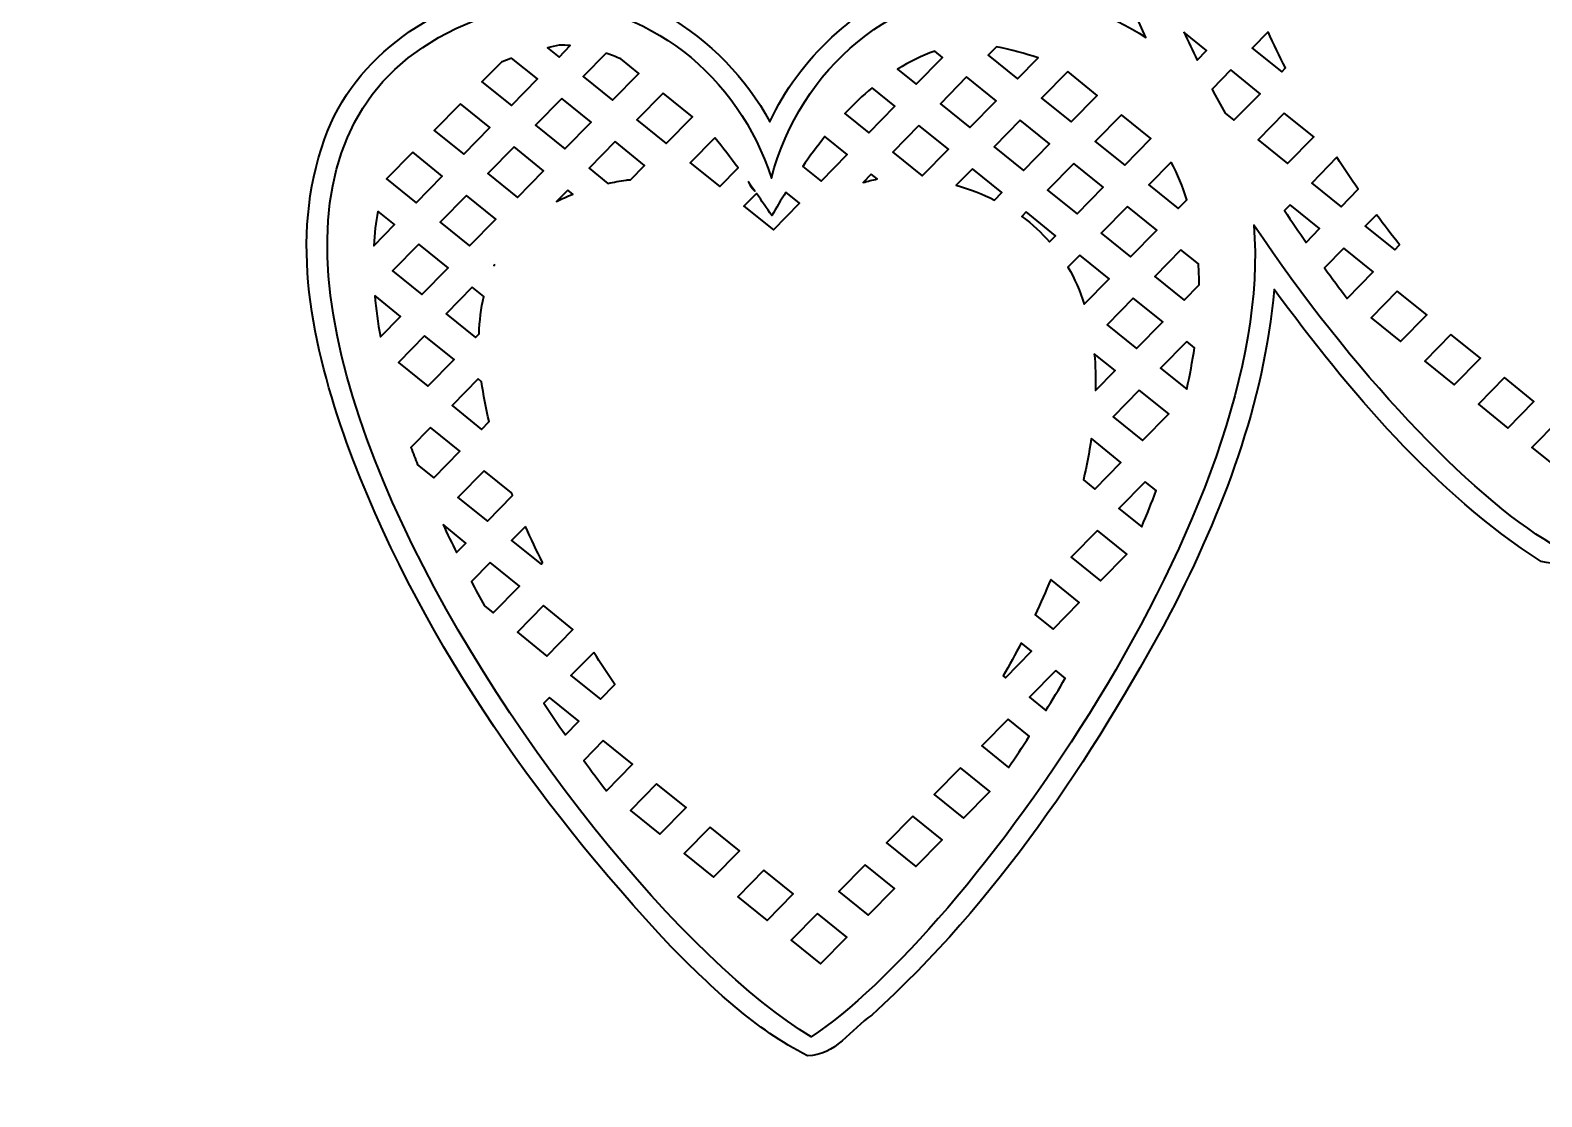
# Model space of a CAD drawing. Header units: centimetres. Extents: x -15.4 to 15.6, y -20.4 to 8.3.
# Drawn here: x -15.4 to 0.1, y -8.36 to 2.58 of the extents above; entities that cross this region are included whole.
import ezdxf

# ---------------------------------------------------------------- set-up
doc = ezdxf.new("R2010")
doc.units = ezdxf.units.CM
doc.header["$MEASUREMENT"] = 0
doc.layers.add('Layer 1', color=7, linetype='Continuous')

msp = doc.modelspace()

# ---------------------------------------------------------------- linework, layer by layer
at = {"layer": 'Layer 1', "color": 253, "lineweight": 35}
msp.add_open_spline([(2.00938, 8.26907), (1.0502, 8.19995), (0.17978, 7.55107), (-0.22387, 6.68736), (-0.22387, 6.68736), (-0.70016, 7.58544), (-1.72385, 8.23004), (-2.75726, 8.09874), (-2.75726, 8.09874), (-3.62561, 7.91991), (-4.4919, 7.37525), (-4.79051, 6.50462), (-4.79051, 6.50462), (-5.15748, 5.48943), (-4.91086, 4.37709), (-4.56387, 3.39329), (-4.56387, 3.39329), (-4.51215, 3.24645), (-4.4548, 3.10212), (-4.3952, 2.95838), (-4.3952, 2.95838), (-4.97886, 3.21249), (-5.66633, 3.32452), (-6.26961, 3.06917), (-6.26961, 3.06917), (-6.94618, 2.81647), (-7.51304, 2.29182), (-7.81908, 1.63794), (-7.81908, 1.63794), (-8.30112, 2.53189), (-9.32133, 3.18046), (-10.35495, 3.04767), (-10.35495, 3.04767), (-11.22027, 2.86914), (-12.08444, 2.32772), (-12.385, 1.45855), (-12.385, 1.45855), (-12.75559, 0.44133), (-12.5102, -0.6735), (-12.15588, -1.65877), (-12.15588, -1.65877), (-11.44262, -3.5993), (-10.2385, -5.32567), (-8.83004, -6.82455), (-8.83004, -6.82455), (-8.41224, -7.24781), (-7.96696, -7.67015), (-7.43379, -7.94164), (-7.43379, -7.94164), (-7.15003, -7.9436), (-6.98808, -7.66926), (-6.77426, -7.5253), (-6.77426, -7.5253), (-5.49626, -6.36561), (-4.52064, -4.90929), (-3.70962, -3.39638), (-3.70962, -3.39638), (-3.17585, -2.36237), (-2.74916, -1.25159), (-2.64646, -0.08432), (-2.64646, -0.08432), (-1.87001, -1.13242), (-1.01145, -2.15974), (0.0928, -2.87319), (0.0928, -2.87319), (0.36642, -2.95662), (0.54767, -2.67364), (0.74628, -2.54003), (0.74628, -2.54003), (1.48684, -1.91426), (2.09105, -1.1427), (2.65595, -0.35717), (2.65595, -0.35717), (2.8045, -1.84222), (3.50262, -3.19892), (4.26956, -4.45393), (4.26956, -4.45393), (5.12262, -5.81294), (6.13663, -7.09614), (7.41514, -8.0797), (7.41514, -8.0797), (7.57182, -8.19643), (7.79521, -8.36247), (7.98225, -8.20729), (7.98225, -8.20729), (8.48853, -7.89473), (8.87493, -7.42947), (9.27574, -6.99654), (9.27574, -6.99654), (10.57519, -5.50695), (11.62551, -3.78467), (12.25611, -1.90619), (12.25611, -1.90619), (12.55757, -0.94711), (12.72072, 0.12398), (12.37525, 1.09473), (12.37525, 1.09473), (12.09871, 1.82558), (11.47435, 2.39544), (10.74246, 2.64728), (10.74246, 2.64728), (10.15309, 2.89312), (9.46069, 2.97766), (8.86704, 2.70538), (8.86704, 2.70538), (8.21791, 2.44657), (7.68063, 1.93153), (7.38041, 1.30143), (7.38041, 1.30143), (6.9049, 2.18622), (5.90202, 2.82707), (4.8799, 2.71452), (4.8799, 2.71452), (4.68364, 2.6711), (4.48962, 2.6157), (4.30297, 2.54332), (4.30297, 2.54332), (4.7743, 3.66205), (5.12849, 4.90409), (4.88257, 6.12264), (4.88257, 6.12264), (4.68828, 6.99962), (4.01042, 7.73568), (3.16278, 8.02681), (3.16278, 8.02681), (2.79596, 8.16884), (2.40564, 8.27746), (2.00938, 8.26907)], degree=3, knots=[0, 0, 0, 0, 0.03030303, 0.03030303, 0.03030303, 0.03030303, 0.06060606, 0.06060606, 0.06060606, 0.06060606, 0.09090909, 0.09090909, 0.09090909, 0.09090909, 0.12121212, 0.12121212, 0.12121212, 0.12121212, 0.15151515, 0.15151515, 0.15151515, 0.15151515, 0.18181818, 0.18181818, 0.18181818, 0.18181818, 0.21212121, 0.21212121, 0.21212121, 0.21212121, 0.24242424, 0.24242424, 0.24242424, 0.24242424, 0.27272727, 0.27272727, 0.27272727, 0.27272727, 0.3030303, 0.3030303, 0.3030303, 0.3030303, 0.33333333, 0.33333333, 0.33333333, 0.33333333, 0.36363636, 0.36363636, 0.36363636, 0.36363636, 0.39393939, 0.39393939, 0.39393939, 0.39393939, 0.42424242, 0.42424242, 0.42424242, 0.42424242, 0.45454545, 0.45454545, 0.45454545, 0.45454545, 0.48484848, 0.48484848, 0.48484848, 0.48484848, 0.51515152, 0.51515152, 0.51515152, 0.51515152, 0.54545455, 0.54545455, 0.54545455, 0.54545455, 0.57575758, 0.57575758, 0.57575758, 0.57575758, 0.60606061, 0.60606061, 0.60606061, 0.60606061, 0.63636364, 0.63636364, 0.63636364, 0.63636364, 0.66666667, 0.66666667, 0.66666667, 0.66666667, 0.6969697, 0.6969697, 0.6969697, 0.6969697, 0.72727273, 0.72727273, 0.72727273, 0.72727273, 0.75757576, 0.75757576, 0.75757576, 0.75757576, 0.78787879, 0.78787879, 0.78787879, 0.78787879, 0.81818182, 0.81818182, 0.81818182, 0.81818182, 0.84848485, 0.84848485, 0.84848485, 0.84848485, 0.87878788, 0.87878788, 0.87878788, 0.87878788, 0.90909091, 0.90909091, 0.90909091, 0.90909091, 0.93939394, 0.93939394, 0.93939394, 0.93939394, 1, 1, 1, 1], dxfattribs=at)
at = {"layer": 'Layer 1', "color": 97, "lineweight": 35}
for points, knots in [([(2.21466, 8.06417), (1.05942, 8.06417), (0.08578, 7.2364), (-0.20612, 6.11092), (-0.20612, 6.11092), (-0.54179, 7.16051), (-1.48017, 7.91671), (-2.58435, 7.91671), (-2.58435, 7.91671), (-5.30088, 7.37912), (-5.11676, 4.93459), (-3.9613, 2.50175), (-3.9613, 2.50175), (-4.32873, 2.73763), (-4.79713, 2.91279), (-5.38224, 3.01279), (-5.38224, 3.01279), (-6.53748, 3.01279), (-7.51113, 2.18502), (-7.80302, 1.05954), (-7.80302, 1.05954), (-8.13869, 2.10913), (-9.07707, 2.86533), (-10.18125, 2.86533), (-10.18125, 2.86533), (-15.40439, 1.83169), (-9.90405, -6.25215), (-7.39448, -7.74654), (-7.39448, -7.74654), (-5.83949, -6.73422), (-2.61042, -2.3005), (-2.85559, 0.57799), (-2.85559, 0.57799), (-1.84994, -0.91735), (-0.65078, -2.18711), (0.20241, -2.69516), (0.20241, -2.69516), (0.90328, -2.23889), (1.94414, -1.08734), (2.85381, 0.30337), (2.85381, 0.30337), (2.63987, -2.51335), (5.99897, -7.00812), (7.80656, -8.0845), (7.80656, -8.0845), (10.01437, -6.64719), (15.59712, 1.68729), (9.81879, 2.67483), (9.81879, 2.67483), (8.66355, 2.67483), (7.68991, 1.84706), (7.39802, 0.72158), (7.39802, 0.72158), (7.06235, 1.77117), (6.12397, 2.52737), (5.01979, 2.52737), (5.01979, 2.52737), (4.55367, 2.43513), (4.17321, 2.2866), (3.86814, 2.09176), (3.86814, 2.09176), (5.13047, 4.72334), (5.41119, 7.51787), (2.21466, 8.06417)], [0, 0, 0, 0, 0.05882353, 0.05882353, 0.05882353, 0.05882353, 0.11764706, 0.11764706, 0.11764706, 0.11764706, 0.17647059, 0.17647059, 0.17647059, 0.17647059, 0.23529412, 0.23529412, 0.23529412, 0.23529412, 0.29411765, 0.29411765, 0.29411765, 0.29411765, 0.35294118, 0.35294118, 0.35294118, 0.35294118, 0.41176471, 0.41176471, 0.41176471, 0.41176471, 0.47058824, 0.47058824, 0.47058824, 0.47058824, 0.52941176, 0.52941176, 0.52941176, 0.52941176, 0.58823529, 0.58823529, 0.58823529, 0.58823529, 0.64705882, 0.64705882, 0.64705882, 0.64705882, 0.70588235, 0.70588235, 0.70588235, 0.70588235, 0.76470588, 0.76470588, 0.76470588, 0.76470588, 0.82352941, 0.82352941, 0.82352941, 0.82352941, 0.88235294, 0.88235294, 0.88235294, 0.88235294, 1, 1, 1, 1]), ([(-3.57354, 2.55639), (-3.57354, 2.55639), (-3.33954, 2.36783), (-3.33954, 2.36783), (-3.33954, 2.36783), (-3.33954, 2.36783), (-3.43575, 2.26968), (-3.43575, 2.26968), (-3.43575, 2.26968), (-3.48314, 2.36512), (-3.52921, 2.46079), (-3.57354, 2.55638), (-3.57354, 2.55638), (-3.57354, 2.55638), (-3.57354, 2.55639), (-3.57354, 2.55639)], [0, 0, 0, 0, 0.2, 0.2, 0.2, 0.2, 0.4, 0.4, 0.4, 0.4, 0.6, 0.6, 0.6, 0.6, 1, 1, 1, 1]), ([(-2.70811, 2.5588), (-2.65256, 2.4354), (-2.59316, 2.31199), (-2.53067, 2.18894), (-2.53067, 2.18894), (-2.53067, 2.18894), (-2.56887, 2.14978), (-2.56887, 2.14978), (-2.56887, 2.14978), (-2.56887, 2.14978), (-2.87104, 2.39249), (-2.87104, 2.39249), (-2.87104, 2.39249), (-2.87104, 2.39249), (-2.70811, 2.5588), (-2.70811, 2.5588)], [0, 0, 0, 0, 0.2, 0.2, 0.2, 0.2, 0.4, 0.4, 0.4, 0.4, 0.6, 0.6, 0.6, 0.6, 1, 1, 1, 1]), ([(-9.98108, 2.42343), (-9.94198, 2.42343), (-9.90319, 2.42166), (-9.86505, 2.4186), (-9.86505, 2.4186), (-9.86505, 2.4186), (-9.98108, 2.30063), (-9.98108, 2.30063), (-9.98108, 2.30063), (-9.98108, 2.30063), (-10.1005, 2.39684), (-10.1005, 2.39684), (-10.1005, 2.39684), (-10.06134, 2.40606), (-10.02172, 2.41521), (-9.98108, 2.42343)], [0, 0, 0, 0, 0.2, 0.2, 0.2, 0.2, 0.4, 0.4, 0.4, 0.4, 0.6, 0.6, 0.6, 0.6, 1, 1, 1, 1]), ([(-9.49808, 2.34076), (-9.4473, 2.32312), (-9.39717, 2.3034), (-9.3482, 2.28081), (-9.3482, 2.28081), (-9.3482, 2.28081), (-9.16303, 2.13093), (-9.16303, 2.13093), (-9.16303, 2.13093), (-9.16303, 2.13093), (-9.43088, 1.85728), (-9.43088, 1.85728), (-9.43088, 1.85728), (-9.43088, 1.85728), (-9.73305, 2.10095), (-9.73305, 2.10095), (-9.73305, 2.10095), (-9.73305, 2.10095), (-9.49808, 2.34076), (-9.49808, 2.34076)], [0, 0, 0, 0, 0.16666667, 0.16666667, 0.16666667, 0.16666667, 0.33333333, 0.33333333, 0.33333333, 0.33333333, 0.5, 0.5, 0.5, 0.5, 0.66666667, 0.66666667, 0.66666667, 0.66666667, 1, 1, 1, 1]), ([(-6.12824, 2.36058), (-6.12824, 2.36058), (-6.04798, 2.29579), (-6.04798, 2.29579), (-6.04798, 2.29579), (-6.04798, 2.29579), (-6.31679, 2.02214), (-6.31679, 2.02214), (-6.31679, 2.02214), (-6.31679, 2.02214), (-6.50873, 2.17734), (-6.50873, 2.17734), (-6.50873, 2.17734), (-6.38816, 2.25302), (-6.26123, 2.31555), (-6.12823, 2.36058), (-6.12823, 2.36058), (-6.12823, 2.36058), (-6.12824, 2.36058), (-6.12824, 2.36058)], [0, 0, 0, 0, 0.16666667, 0.16666667, 0.16666667, 0.16666667, 0.33333333, 0.33333333, 0.33333333, 0.33333333, 0.5, 0.5, 0.5, 0.5, 0.66666667, 0.66666667, 0.66666667, 0.66666667, 1, 1, 1, 1]), ([(-5.49488, 2.40699), (-5.34268, 2.3747), (-5.1999, 2.33643), (-5.06652, 2.29192), (-5.06652, 2.29192), (-5.06652, 2.29192), (-5.2778, 2.07726), (-5.2778, 2.07726), (-5.2778, 2.07726), (-5.2778, 2.07726), (-5.57997, 2.32045), (-5.57997, 2.32045), (-5.57997, 2.32045), (-5.57997, 2.32045), (-5.49488, 2.40699), (-5.49488, 2.40699)], [0, 0, 0, 0, 0.2, 0.2, 0.2, 0.2, 0.4, 0.4, 0.4, 0.4, 0.6, 0.6, 0.6, 0.6, 1, 1, 1, 1]), ([(-10.46697, 2.28951), (-10.46697, 2.28951), (-10.20154, 2.0763), (-10.20154, 2.0763), (-10.20154, 2.0763), (-10.20154, 2.0763), (-10.46987, 1.80265), (-10.46987, 1.80265), (-10.46987, 1.80265), (-10.46987, 1.80265), (-10.77156, 2.04632), (-10.77156, 2.04632), (-10.77156, 2.04632), (-10.77156, 2.04632), (-10.57237, 2.2489), (-10.57237, 2.2489), (-10.57237, 2.2489), (-10.53798, 2.26287), (-10.50289, 2.27655), (-10.46697, 2.28951)], [0, 0, 0, 0, 0.16666667, 0.16666667, 0.16666667, 0.16666667, 0.33333333, 0.33333333, 0.33333333, 0.33333333, 0.5, 0.5, 0.5, 0.5, 0.66666667, 0.66666667, 0.66666667, 0.66666667, 1, 1, 1, 1]), ([(-5.80044, 2.09612), (-5.80044, 2.09612), (-5.49827, 1.85245), (-5.49827, 1.85245), (-5.49827, 1.85245), (-5.49827, 1.85245), (-5.7666, 1.5788), (-5.7666, 1.5788), (-5.7666, 1.5788), (-5.7666, 1.5788), (-6.06829, 1.82247), (-6.06829, 1.82247), (-6.06829, 1.82247), (-6.06829, 1.82247), (-5.80044, 2.09612), (-5.80044, 2.09612)], [0, 0, 0, 0, 0.2, 0.2, 0.2, 0.2, 0.4, 0.4, 0.4, 0.4, 0.6, 0.6, 0.6, 0.6, 1, 1, 1, 1]), ([(-4.76241, 2.15172), (-4.76241, 2.15172), (-4.46024, 1.90805), (-4.46024, 1.90805), (-4.46024, 1.90805), (-4.46024, 1.90805), (-4.72905, 1.63489), (-4.72905, 1.63489), (-4.72905, 1.63489), (-4.72905, 1.63489), (-5.03122, 1.87808), (-5.03122, 1.87808), (-5.03122, 1.87808), (-5.03122, 1.87808), (-4.76241, 2.15172), (-4.76241, 2.15172)], [0, 0, 0, 0, 0.2, 0.2, 0.2, 0.2, 0.4, 0.4, 0.4, 0.4, 0.6, 0.6, 0.6, 0.6, 1, 1, 1, 1]), ([(-3.09151, 2.16815), (-3.09151, 2.16815), (-2.78934, 1.92448), (-2.78934, 1.92448), (-2.78934, 1.92448), (-2.78934, 1.92448), (-3.05864, 1.6518), (-3.05864, 1.6518), (-3.05864, 1.6518), (-3.05864, 1.6518), (-3.14808, 1.72384), (-3.14808, 1.72384), (-3.14808, 1.72384), (-3.19407, 1.80655), (-3.2394, 1.88958), (-3.28345, 1.97283), (-3.28345, 1.97283), (-3.28345, 1.97283), (-3.09151, 2.16815), (-3.09151, 2.16815)], [0, 0, 0, 0, 0.16666667, 0.16666667, 0.16666667, 0.16666667, 0.33333333, 0.33333333, 0.33333333, 0.33333333, 0.5, 0.5, 0.5, 0.5, 0.66666667, 0.66666667, 0.66666667, 0.66666667, 1, 1, 1, 1]), ([(-9.95352, 1.87662), (-9.95352, 1.87662), (-9.65183, 1.63295), (-9.65183, 1.63295), (-9.65183, 1.63295), (-9.65183, 1.63295), (-9.92064, 1.3593), (-9.92064, 1.3593), (-9.92064, 1.3593), (-9.92064, 1.3593), (-10.22233, 1.60297), (-10.22233, 1.60297), (-10.22233, 1.60297), (-10.22233, 1.60297), (-9.95352, 1.87662), (-9.95352, 1.87662)], [0, 0, 0, 0, 0.2, 0.2, 0.2, 0.2, 0.4, 0.4, 0.4, 0.4, 0.6, 0.6, 0.6, 0.6, 1, 1, 1, 1]), ([(-8.91452, 1.93125), (-8.91452, 1.93125), (-8.61331, 1.68854), (-8.61331, 1.68854), (-8.61331, 1.68854), (-8.61331, 1.68854), (-8.88212, 1.41441), (-8.88212, 1.41441), (-8.88212, 1.41441), (-8.88212, 1.41441), (-9.18333, 1.6576), (-9.18333, 1.6576), (-9.18333, 1.6576), (-9.18333, 1.6576), (-8.91452, 1.93125), (-8.91452, 1.93125)], [0, 0, 0, 0, 0.2, 0.2, 0.2, 0.2, 0.4, 0.4, 0.4, 0.4, 0.6, 0.6, 0.6, 0.6, 1, 1, 1, 1]), ([(-6.7703, 1.98637), (-6.7703, 1.98637), (-6.53726, 1.79781), (-6.53726, 1.79781), (-6.53726, 1.79781), (-6.53726, 1.79781), (-6.80462, 1.52465), (-6.80462, 1.52465), (-6.80462, 1.52465), (-6.80462, 1.52465), (-7.04878, 1.72142), (-7.04878, 1.72142), (-7.04878, 1.72142), (-6.96101, 1.81507), (-6.8682, 1.90456), (-6.7703, 1.98637)], [0, 0, 0, 0, 0.2, 0.2, 0.2, 0.2, 0.4, 0.4, 0.4, 0.4, 0.6, 0.6, 0.6, 0.6, 1, 1, 1, 1]), ([(-10.99155, 1.82198), (-10.99155, 1.82198), (-10.68986, 1.57879), (-10.68986, 1.57879), (-10.68986, 1.57879), (-10.68986, 1.57879), (-10.95867, 1.30514), (-10.95867, 1.30514), (-10.95867, 1.30514), (-10.95867, 1.30514), (-11.26036, 1.54833), (-11.26036, 1.54833), (-11.26036, 1.54833), (-11.26036, 1.54833), (-10.99155, 1.82198), (-10.99155, 1.82198)], [0, 0, 0, 0, 0.2, 0.2, 0.2, 0.2, 0.4, 0.4, 0.4, 0.4, 0.6, 0.6, 0.6, 0.6, 1, 1, 1, 1]), ([(-4.21221, 1.70837), (-4.21221, 1.70837), (-3.91004, 1.46518), (-3.91004, 1.46518), (-3.91004, 1.46518), (-3.91004, 1.46518), (-4.17885, 1.19153), (-4.17885, 1.19153), (-4.17885, 1.19153), (-4.17885, 1.19153), (-4.48102, 1.43472), (-4.48102, 1.43472), (-4.48102, 1.43472), (-4.48102, 1.43472), (-4.21221, 1.70837), (-4.21221, 1.70837)], [0, 0, 0, 0, 0.2, 0.2, 0.2, 0.2, 0.4, 0.4, 0.4, 0.4, 0.6, 0.6, 0.6, 0.6, 1, 1, 1, 1]), ([(-2.54276, 1.72577), (-2.54276, 1.72577), (-2.24107, 1.4821), (-2.24107, 1.4821), (-2.24107, 1.4821), (-2.24107, 1.4821), (-2.50892, 1.20893), (-2.50892, 1.20893), (-2.50892, 1.20893), (-2.50892, 1.20893), (-2.81109, 1.45212), (-2.81109, 1.45212), (-2.81109, 1.45212), (-2.81109, 1.45212), (-2.54276, 1.72577), (-2.54276, 1.72577)], [0, 0, 0, 0, 0.2, 0.2, 0.2, 0.2, 0.4, 0.4, 0.4, 0.4, 0.6, 0.6, 0.6, 0.6, 1, 1, 1, 1]), ([(-6.28924, 1.59813), (-6.28924, 1.59813), (-5.98707, 1.35446), (-5.98707, 1.35446), (-5.98707, 1.35446), (-5.98707, 1.35446), (-6.2554, 1.08129), (-6.2554, 1.08129), (-6.2554, 1.08129), (-6.2554, 1.08129), (-6.55709, 1.32496), (-6.55709, 1.32496), (-6.55709, 1.32496), (-6.55709, 1.32496), (-6.28924, 1.59813), (-6.28924, 1.59813)], [0, 0, 0, 0, 0.2, 0.2, 0.2, 0.2, 0.4, 0.4, 0.4, 0.4, 0.6, 0.6, 0.6, 0.6, 1, 1, 1, 1]), ([(-5.25072, 1.65373), (-5.25072, 1.65373), (-4.94903, 1.41006), (-4.94903, 1.41006), (-4.94903, 1.41006), (-4.94903, 1.41006), (-5.21784, 1.13641), (-5.21784, 1.13641), (-5.21784, 1.13641), (-5.21784, 1.13641), (-5.51953, 1.38008), (-5.51953, 1.38008), (-5.51953, 1.38008), (-5.51953, 1.38008), (-5.25072, 1.65373), (-5.25072, 1.65373)], [0, 0, 0, 0, 0.2, 0.2, 0.2, 0.2, 0.4, 0.4, 0.4, 0.4, 0.6, 0.6, 0.6, 0.6, 1, 1, 1, 1]), ([(-9.40429, 1.43327), (-9.40429, 1.43327), (-9.10308, 1.19008), (-9.10308, 1.19008), (-9.10308, 1.19008), (-9.10308, 1.19008), (-9.24764, 1.04214), (-9.24764, 1.04214), (-9.24764, 1.04214), (-9.26241, 1.04146), (-9.2773, 1.04081), (-9.29212, 1.03972), (-9.29212, 1.03972), (-9.35716, 1.02975), (-9.41941, 1.01776), (-9.47971, 1.00443), (-9.47971, 1.00443), (-9.47971, 1.00443), (-9.67213, 1.15963), (-9.67213, 1.15963), (-9.67213, 1.15963), (-9.67213, 1.15963), (-9.40429, 1.43327), (-9.40429, 1.43327)], [0, 0, 0, 0, 0.14285714, 0.14285714, 0.14285714, 0.14285714, 0.28571429, 0.28571429, 0.28571429, 0.28571429, 0.42857143, 0.42857143, 0.42857143, 0.42857143, 0.57142857, 0.57142857, 0.57142857, 0.57142857, 0.71428571, 0.71428571, 0.71428571, 0.71428571, 1, 1, 1, 1]), ([(-8.38366, 1.47098), (-8.30052, 1.37076), (-8.22082, 1.26745), (-8.14385, 1.16349), (-8.14385, 1.16349), (-8.14385, 1.16349), (-8.33289, 0.97155), (-8.33289, 0.97155), (-8.33289, 0.97155), (-8.33289, 0.97155), (-8.63506, 1.21522), (-8.63506, 1.21522), (-8.63506, 1.21522), (-8.63506, 1.21522), (-8.38366, 1.47098), (-8.38366, 1.47098)], [0, 0, 0, 0, 0.2, 0.2, 0.2, 0.2, 0.4, 0.4, 0.4, 0.4, 0.6, 0.6, 0.6, 0.6, 1, 1, 1, 1]), ([(-7.25378, 1.48451), (-7.25378, 1.48451), (-7.02509, 1.30031), (-7.02509, 1.30031), (-7.02509, 1.30031), (-7.02509, 1.30031), (-7.2939, 1.02666), (-7.2939, 1.02666), (-7.2939, 1.02666), (-7.2939, 1.02666), (-7.48197, 1.17799), (-7.48197, 1.17799), (-7.48197, 1.17799), (-7.41163, 1.27981), (-7.33526, 1.3831), (-7.25377, 1.48452), (-7.25377, 1.48452), (-7.25377, 1.48452), (-7.25378, 1.48451), (-7.25378, 1.48451)], [0, 0, 0, 0, 0.16666667, 0.16666667, 0.16666667, 0.16666667, 0.33333333, 0.33333333, 0.33333333, 0.33333333, 0.5, 0.5, 0.5, 0.5, 0.66666667, 0.66666667, 0.66666667, 0.66666667, 1, 1, 1, 1]), ([(-11.48131, 1.324), (-11.48131, 1.324), (-11.17914, 1.08033), (-11.17914, 1.08033), (-11.17914, 1.08033), (-11.17914, 1.08033), (-11.44747, 0.80717), (-11.44747, 0.80717), (-11.44747, 0.80717), (-11.44747, 0.80717), (-11.74916, 1.05036), (-11.74916, 1.05036), (-11.74916, 1.05036), (-11.74916, 1.05036), (-11.48131, 1.324), (-11.48131, 1.324)], [0, 0, 0, 0, 0.2, 0.2, 0.2, 0.2, 0.4, 0.4, 0.4, 0.4, 0.6, 0.6, 0.6, 0.6, 1, 1, 1, 1]), ([(-10.44231, 1.37864), (-10.44231, 1.37864), (-10.14014, 1.13545), (-10.14014, 1.13545), (-10.14014, 1.13545), (-10.14014, 1.13545), (-10.40847, 0.8618), (-10.40847, 0.8618), (-10.40847, 0.8618), (-10.40847, 0.8618), (-10.71064, 1.10499), (-10.71064, 1.10499), (-10.71064, 1.10499), (-10.71064, 1.10499), (-10.44231, 1.37864), (-10.44231, 1.37864)], [0, 0, 0, 0, 0.2, 0.2, 0.2, 0.2, 0.4, 0.4, 0.4, 0.4, 0.6, 0.6, 0.6, 0.6, 1, 1, 1, 1]), ([(-2.00272, 1.27227), (-1.9313, 1.16133), (-1.85812, 1.0521), (-1.7837, 0.94495), (-1.7837, 0.94495), (-1.7837, 0.94495), (-1.95969, 0.76558), (-1.95969, 0.76558), (-1.95969, 0.76558), (-1.95969, 0.76558), (-2.26138, 1.00877), (-2.26138, 1.00877), (-2.26138, 1.00877), (-2.26138, 1.00877), (-2.00272, 1.27227), (-2.00272, 1.27227)], [0, 0, 0, 0, 0.2, 0.2, 0.2, 0.2, 0.4, 0.4, 0.4, 0.4, 0.6, 0.6, 0.6, 0.6, 1, 1, 1, 1]), ([(-6.77803, 1.10015), (-6.77803, 1.10015), (-6.71663, 1.05035), (-6.71663, 1.05035), (-6.71663, 1.05035), (-6.76623, 1.03998), (-6.81492, 1.02799), (-6.86264, 1.01409), (-6.86264, 1.01409), (-6.86264, 1.01409), (-6.77803, 1.10015), (-6.77803, 1.10015)], [0, 0, 0, 0, 0.25, 0.25, 0.25, 0.25, 0.5, 0.5, 0.5, 0.5, 1, 1, 1, 1]), ([(-5.74049, 1.15575), (-5.74049, 1.15575), (-5.43832, 0.91208), (-5.43832, 0.91208), (-5.43832, 0.91208), (-5.43832, 0.91208), (-5.51423, 0.83424), (-5.51423, 0.83424), (-5.51423, 0.83424), (-5.63335, 0.89348), (-5.76344, 0.9446), (-5.90633, 0.98653), (-5.90633, 0.98653), (-5.90633, 0.98653), (-5.74049, 1.15575), (-5.74049, 1.15575)], [0, 0, 0, 0, 0.2, 0.2, 0.2, 0.2, 0.4, 0.4, 0.4, 0.4, 0.6, 0.6, 0.6, 0.6, 1, 1, 1, 1]), ([(-4.70149, 1.21038), (-4.70149, 1.21038), (-4.3998, 0.96671), (-4.3998, 0.96671), (-4.3998, 0.96671), (-4.3998, 0.96671), (-4.66765, 0.69354), (-4.66765, 0.69354), (-4.66765, 0.69354), (-4.66765, 0.69354), (-4.97031, 0.93673), (-4.97031, 0.93673), (-4.97031, 0.93673), (-4.97031, 0.93673), (-4.70149, 1.21038), (-4.70149, 1.21038)], [0, 0, 0, 0, 0.2, 0.2, 0.2, 0.2, 0.4, 0.4, 0.4, 0.4, 0.6, 0.6, 0.6, 0.6, 1, 1, 1, 1]), ([(-3.70359, 1.22344), (-3.6376, 1.10126), (-3.58409, 0.97231), (-3.54163, 0.83762), (-3.54163, 0.83762), (-3.54163, 0.83762), (-3.62962, 0.74818), (-3.62962, 0.74818), (-3.62962, 0.74818), (-3.62962, 0.74818), (-3.93131, 0.99185), (-3.93131, 0.99185), (-3.93131, 0.99185), (-3.93131, 0.99185), (-3.70359, 1.22344), (-3.70359, 1.22344)], [0, 0, 0, 0, 0.2, 0.2, 0.2, 0.2, 0.4, 0.4, 0.4, 0.4, 0.6, 0.6, 0.6, 0.6, 1, 1, 1, 1]), ([(-9.89212, 0.93577), (-9.89212, 0.93577), (-9.84087, 0.89467), (-9.84087, 0.89467), (-9.84087, 0.89467), (-9.89914, 0.87127), (-9.95478, 0.84613), (-10.00719, 0.81876), (-10.00719, 0.81876), (-10.00719, 0.81876), (-9.89212, 0.93577), (-9.89212, 0.93577)], [0, 0, 0, 0, 0.25, 0.25, 0.25, 0.25, 0.5, 0.5, 0.5, 0.5, 1, 1, 1, 1]), ([(-8.04281, 1.02521), (-8.01847, 0.9912), (-7.99501, 0.95749), (-7.97126, 0.92368), (-7.97126, 0.92368), (-8.00055, 0.95084), (-8.0248, 0.98606), (-8.04281, 1.02521)], [0, 0, 0, 0, 0.33333333, 0.33333333, 0.33333333, 0.33333333, 1, 1, 1, 1]), ([(-10.93111, 0.88065), (-10.93111, 0.88065), (-10.62894, 0.63746), (-10.62894, 0.63746), (-10.62894, 0.63746), (-10.62894, 0.63746), (-10.89775, 0.36381), (-10.89775, 0.36381), (-10.89775, 0.36381), (-10.89775, 0.36381), (-11.19992, 0.607), (-11.19992, 0.607), (-11.19992, 0.607), (-11.19992, 0.607), (-10.93111, 0.88065), (-10.93111, 0.88065)], [0, 0, 0, 0, 0.2, 0.2, 0.2, 0.2, 0.4, 0.4, 0.4, 0.4, 0.6, 0.6, 0.6, 0.6, 1, 1, 1, 1]), ([(-7.6541, 0.91498), (-7.6541, 0.91498), (-7.51389, 0.80233), (-7.51389, 0.80233), (-7.51389, 0.80233), (-7.51389, 0.80233), (-7.7827, 0.52868), (-7.7827, 0.52868), (-7.7827, 0.52868), (-7.7827, 0.52868), (-8.08487, 0.77187), (-8.08487, 0.77187), (-8.08487, 0.77187), (-8.08487, 0.77187), (-7.95626, 0.90241), (-7.95626, 0.90241), (-7.95626, 0.90241), (-7.90248, 0.82564), (-7.84964, 0.74922), (-7.79865, 0.67518), (-7.79865, 0.67518), (-7.75498, 0.75019), (-7.70656, 0.83096), (-7.65409, 0.91498), (-7.65409, 0.91498), (-7.65409, 0.91498), (-7.6541, 0.91498), (-7.6541, 0.91498)], [0, 0, 0, 0, 0.125, 0.125, 0.125, 0.125, 0.25, 0.25, 0.25, 0.25, 0.375, 0.375, 0.375, 0.375, 0.5, 0.5, 0.5, 0.5, 0.625, 0.625, 0.625, 0.625, 0.75, 0.75, 0.75, 0.75, 1, 1, 1, 1]), ([(-2.48233, 0.78444), (-2.48233, 0.78444), (-2.18016, 0.54077), (-2.18016, 0.54077), (-2.18016, 0.54077), (-2.18016, 0.54077), (-2.31843, 0.39959), (-2.31843, 0.39959), (-2.31843, 0.39959), (-2.3933, 0.50678), (-2.46735, 0.61524), (-2.54035, 0.72545), (-2.54035, 0.72545), (-2.54035, 0.72545), (-2.48233, 0.78444), (-2.48233, 0.78444)], [0, 0, 0, 0, 0.2, 0.2, 0.2, 0.2, 0.4, 0.4, 0.4, 0.4, 0.6, 0.6, 0.6, 0.6, 1, 1, 1, 1]), ([(-11.8386, 0.72014), (-11.8386, 0.72014), (-11.66793, 0.58235), (-11.66793, 0.58235), (-11.66793, 0.58235), (-11.66793, 0.58235), (-11.88066, 0.36575), (-11.88066, 0.36575), (-11.88066, 0.36575), (-11.87392, 0.48745), (-11.85978, 0.60567), (-11.8386, 0.72014)], [0, 0, 0, 0, 0.25, 0.25, 0.25, 0.25, 0.5, 0.5, 0.5, 0.5, 1, 1, 1, 1]), ([(-5.19029, 0.7124), (-5.19029, 0.7124), (-4.88812, 0.46873), (-4.88812, 0.46873), (-4.88812, 0.46873), (-4.88812, 0.46873), (-4.94952, 0.40588), (-4.94952, 0.40588), (-4.94952, 0.40588), (-5.03255, 0.50072), (-5.12741, 0.58814), (-5.23525, 0.66647), (-5.23525, 0.66647), (-5.23525, 0.66647), (-5.19029, 0.7124), (-5.19029, 0.7124)], [0, 0, 0, 0, 0.2, 0.2, 0.2, 0.2, 0.4, 0.4, 0.4, 0.4, 0.6, 0.6, 0.6, 0.6, 1, 1, 1, 1]), ([(-4.15129, 0.76703), (-4.15129, 0.76703), (-3.8496, 0.52432), (-3.8496, 0.52432), (-3.8496, 0.52432), (-3.8496, 0.52432), (-4.11841, 0.25019), (-4.11841, 0.25019), (-4.11841, 0.25019), (-4.11841, 0.25019), (-4.4201, 0.49338), (-4.4201, 0.49338), (-4.4201, 0.49338), (-4.4201, 0.49338), (-4.15129, 0.76703), (-4.15129, 0.76703)], [0, 0, 0, 0, 0.2, 0.2, 0.2, 0.2, 0.4, 0.4, 0.4, 0.4, 0.6, 0.6, 0.6, 0.6, 1, 1, 1, 1]), ([(-1.59659, 0.68339), (-1.51835, 0.57738), (-1.4389, 0.47462), (-1.3592, 0.37445), (-1.3592, 0.37445), (-1.3592, 0.37445), (-1.40996, 0.32272), (-1.40996, 0.32272), (-1.40996, 0.32272), (-1.40996, 0.32272), (-1.71213, 0.56639), (-1.71213, 0.56639), (-1.71213, 0.56639), (-1.71213, 0.56639), (-1.59659, 0.68339), (-1.59659, 0.68339)], [0, 0, 0, 0, 0.2, 0.2, 0.2, 0.2, 0.4, 0.4, 0.4, 0.4, 0.6, 0.6, 0.6, 0.6, 1, 1, 1, 1]), ([(-11.42039, 0.38267), (-11.42039, 0.38267), (-11.1187, 0.139), (-11.1187, 0.139), (-11.1187, 0.139), (-11.1187, 0.139), (-11.38655, -0.13417), (-11.38655, -0.13417), (-11.38655, -0.13417), (-11.38655, -0.13417), (-11.68872, 0.10902), (-11.68872, 0.10902), (-11.68872, 0.10902), (-11.68872, 0.10902), (-11.42039, 0.38267), (-11.42039, 0.38267)], [0, 0, 0, 0, 0.2, 0.2, 0.2, 0.2, 0.4, 0.4, 0.4, 0.4, 0.6, 0.6, 0.6, 0.6, 1, 1, 1, 1]), ([(-3.60255, 0.32465), (-3.60255, 0.32465), (-3.42366, 0.18009), (-3.42366, 0.18009), (-3.42366, 0.18009), (-3.41906, 0.10908), (-3.41616, 0.03739), (-3.41592, -0.03554), (-3.41592, -0.03554), (-3.41592, -0.03554), (-3.56967, -0.19219), (-3.56967, -0.19219), (-3.56967, -0.19219), (-3.56967, -0.19219), (-3.87136, 0.051), (-3.87136, 0.051), (-3.87136, 0.051), (-3.87136, 0.051), (-3.60255, 0.32465), (-3.60255, 0.32465)], [0, 0, 0, 0, 0.16666667, 0.16666667, 0.16666667, 0.16666667, 0.33333333, 0.33333333, 0.33333333, 0.33333333, 0.5, 0.5, 0.5, 0.5, 0.66666667, 0.66666667, 0.66666667, 0.66666667, 1, 1, 1, 1]), ([(-1.93213, 0.34109), (-1.93213, 0.34109), (-1.62996, 0.09838), (-1.62996, 0.09838), (-1.62996, 0.09838), (-1.62996, 0.09838), (-1.89781, -0.1743), (-1.89781, -0.1743), (-1.89781, -0.1743), (-1.97621, -0.07224), (-2.05391, 0.03184), (-2.13133, 0.13803), (-2.13133, 0.13803), (-2.13133, 0.13803), (-1.93213, 0.34109), (-1.93213, 0.34109)], [0, 0, 0, 0, 0.2, 0.2, 0.2, 0.2, 0.4, 0.4, 0.4, 0.4, 0.6, 0.6, 0.6, 0.6, 1, 1, 1, 1]), ([(-10.64006, 0.17381), (-10.64205, 0.16962), (-10.64391, 0.16545), (-10.64586, 0.16124), (-10.64586, 0.16124), (-10.64586, 0.16124), (-10.64973, 0.16414), (-10.64973, 0.16414), (-10.64973, 0.16414), (-10.64973, 0.16414), (-10.64006, 0.17381), (-10.64006, 0.17381)], [0, 0, 0, 0, 0.25, 0.25, 0.25, 0.25, 0.5, 0.5, 0.5, 0.5, 1, 1, 1, 1]), ([(-4.64106, 0.26905), (-4.64106, 0.26905), (-4.33889, 0.02586), (-4.33889, 0.02586), (-4.33889, 0.02586), (-4.33889, 0.02586), (-4.59368, -0.2328), (-4.59368, -0.2328), (-4.59368, -0.2328), (-4.63677, -0.09929), (-4.69247, 0.0275), (-4.76193, 0.14576), (-4.76193, 0.14576), (-4.76193, 0.14576), (-4.64106, 0.26905), (-4.64106, 0.26905)], [0, 0, 0, 0, 0.2, 0.2, 0.2, 0.2, 0.4, 0.4, 0.4, 0.4, 0.6, 0.6, 0.6, 0.6, 1, 1, 1, 1]), ([(-11.87099, -0.14529), (-11.87099, -0.14529), (-11.60653, -0.3585), (-11.60653, -0.3585), (-11.60653, -0.3585), (-11.60653, -0.3585), (-11.81346, -0.5693), (-11.81346, -0.5693), (-11.81346, -0.5693), (-11.83929, -0.42532), (-11.85897, -0.2837), (-11.87099, -0.14529)], [0, 0, 0, 0, 0.25, 0.25, 0.25, 0.25, 0.5, 0.5, 0.5, 0.5, 1, 1, 1, 1]), ([(-10.87019, -0.06068), (-10.87019, -0.06068), (-10.7527, -0.15544), (-10.7527, -0.15544), (-10.7527, -0.15544), (-10.78038, -0.27724), (-10.79621, -0.40567), (-10.80105, -0.53932), (-10.80105, -0.53932), (-10.80105, -0.53932), (-10.83779, -0.57655), (-10.83779, -0.57655), (-10.83779, -0.57655), (-10.83779, -0.57655), (-11.139, -0.33433), (-11.139, -0.33433), (-11.139, -0.33433), (-11.139, -0.33433), (-10.87019, -0.06068), (-10.87019, -0.06068)], [0, 0, 0, 0, 0.16666667, 0.16666667, 0.16666667, 0.16666667, 0.33333333, 0.33333333, 0.33333333, 0.33333333, 0.5, 0.5, 0.5, 0.5, 0.66666667, 0.66666667, 0.66666667, 0.66666667, 1, 1, 1, 1]), ([(-1.38338, -0.10129), (-1.38338, -0.10129), (-1.08121, -0.34448), (-1.08121, -0.34448), (-1.08121, -0.34448), (-1.08121, -0.34448), (-1.34954, -0.61716), (-1.34954, -0.61716), (-1.34954, -0.61716), (-1.34954, -0.61716), (-1.65171, -0.37445), (-1.65171, -0.37445), (-1.65171, -0.37445), (-1.65171, -0.37445), (-1.38338, -0.10129), (-1.38338, -0.10129)], [0, 0, 0, 0, 0.2, 0.2, 0.2, 0.2, 0.4, 0.4, 0.4, 0.4, 0.6, 0.6, 0.6, 0.6, 1, 1, 1, 1]), ([(-4.09134, -0.17333), (-4.09134, -0.17333), (-3.78965, -0.41652), (-3.78965, -0.41652), (-3.78965, -0.41652), (-3.78965, -0.41652), (-4.0575, -0.68968), (-4.0575, -0.68968), (-4.0575, -0.68968), (-4.0575, -0.68968), (-4.35967, -0.44649), (-4.35967, -0.44649), (-4.35967, -0.44649), (-4.35967, -0.44649), (-4.09134, -0.17333), (-4.09134, -0.17333)], [0, 0, 0, 0, 0.2, 0.2, 0.2, 0.2, 0.4, 0.4, 0.4, 0.4, 0.6, 0.6, 0.6, 0.6, 1, 1, 1, 1]), ([(-11.35899, -0.55818), (-11.35899, -0.55818), (-11.05778, -0.80089), (-11.05778, -0.80089), (-11.05778, -0.80089), (-11.05778, -0.80089), (-11.32611, -1.07454), (-11.32611, -1.07454), (-11.32611, -1.07454), (-11.32611, -1.07454), (-11.62732, -0.83183), (-11.62732, -0.83183), (-11.62732, -0.83183), (-11.62732, -0.83183), (-11.35899, -0.55818), (-11.35899, -0.55818)], [0, 0, 0, 0, 0.2, 0.2, 0.2, 0.2, 0.4, 0.4, 0.4, 0.4, 0.6, 0.6, 0.6, 0.6, 1, 1, 1, 1]), ([(-3.54211, -0.61668), (-3.54211, -0.61668), (-3.46379, -0.68001), (-3.46379, -0.68001), (-3.46379, -0.68001), (-3.48404, -0.81973), (-3.51065, -0.96149), (-3.5426, -1.10499), (-3.5426, -1.10499), (-3.5426, -1.10499), (-3.81045, -0.88984), (-3.81045, -0.88984), (-3.81045, -0.88984), (-3.81045, -0.88984), (-3.54211, -0.61668), (-3.54211, -0.61668)], [0, 0, 0, 0, 0.2, 0.2, 0.2, 0.2, 0.4, 0.4, 0.4, 0.4, 0.6, 0.6, 0.6, 0.6, 1, 1, 1, 1]), ([(-0.83318, -0.54464), (-0.83318, -0.54464), (-0.53149, -0.78783), (-0.53149, -0.78783), (-0.53149, -0.78783), (-0.53149, -0.78783), (-0.79934, -1.06051), (-0.79934, -1.06051), (-0.79934, -1.06051), (-0.79934, -1.06051), (-1.10151, -0.8178), (-1.10151, -0.8178), (-1.10151, -0.8178), (-1.10151, -0.8178), (-0.83318, -0.54464), (-0.83318, -0.54464)], [0, 0, 0, 0, 0.2, 0.2, 0.2, 0.2, 0.4, 0.4, 0.4, 0.4, 0.6, 0.6, 0.6, 0.6, 1, 1, 1, 1]), ([(-4.49118, -0.74287), (-4.49118, -0.74287), (-4.27845, -0.91451), (-4.27845, -0.91451), (-4.27845, -0.91451), (-4.27845, -0.91451), (-4.47861, -1.11805), (-4.47861, -1.11805), (-4.47861, -1.11805), (-4.47557, -0.99003), (-4.47953, -0.86456), (-4.49118, -0.74287)], [0, 0, 0, 0, 0.25, 0.25, 0.25, 0.25, 0.5, 0.5, 0.5, 0.5, 1, 1, 1, 1]), ([(-10.80976, -1.00056), (-10.80976, -1.00056), (-10.77495, -1.0286), (-10.77495, -1.0286), (-10.77495, -1.0286), (-10.75728, -1.16203), (-10.73131, -1.29881), (-10.69808, -1.43811), (-10.69808, -1.43811), (-10.69808, -1.43811), (-10.7764, -1.51788), (-10.7764, -1.51788), (-10.7764, -1.51788), (-10.7764, -1.51788), (-11.07857, -1.27421), (-11.07857, -1.27421), (-11.07857, -1.27421), (-11.07857, -1.27421), (-10.80976, -1.00056), (-10.80976, -1.00056)], [0, 0, 0, 0, 0.16666667, 0.16666667, 0.16666667, 0.16666667, 0.33333333, 0.33333333, 0.33333333, 0.33333333, 0.5, 0.5, 0.5, 0.5, 0.66666667, 0.66666667, 0.66666667, 0.66666667, 1, 1, 1, 1]), ([(-0.28395, -0.98702), (-0.28395, -0.98702), (0.01822, -1.23069), (0.01822, -1.23069), (0.01822, -1.23069), (0.01822, -1.23069), (-0.25011, -1.50385), (-0.25011, -1.50385), (-0.25011, -1.50385), (-0.25011, -1.50385), (-0.5518, -1.26018), (-0.5518, -1.26018), (-0.5518, -1.26018), (-0.5518, -1.26018), (-0.28395, -0.98702), (-0.28395, -0.98702)], [0, 0, 0, 0, 0.2, 0.2, 0.2, 0.2, 0.4, 0.4, 0.4, 0.4, 0.6, 0.6, 0.6, 0.6, 1, 1, 1, 1]), ([(-4.03091, -1.11418), (-4.03091, -1.11418), (-3.72825, -1.35785), (-3.72825, -1.35785), (-3.72825, -1.35785), (-3.72825, -1.35785), (-3.99706, -1.63053), (-3.99706, -1.63053), (-3.99706, -1.63053), (-3.99706, -1.63053), (-4.29875, -1.38782), (-4.29875, -1.38782), (-4.29875, -1.38782), (-4.29875, -1.38782), (-4.03091, -1.11418), (-4.03091, -1.11418)], [0, 0, 0, 0, 0.2, 0.2, 0.2, 0.2, 0.4, 0.4, 0.4, 0.4, 0.6, 0.6, 0.6, 0.6, 1, 1, 1, 1]), ([(-11.29904, -1.49855), (-11.29904, -1.49855), (-10.99735, -1.74222), (-10.99735, -1.74222), (-10.99735, -1.74222), (-10.99735, -1.74222), (-11.2652, -2.01587), (-11.2652, -2.01587), (-11.2652, -2.01587), (-11.2652, -2.01587), (-11.432, -1.88098), (-11.432, -1.88098), (-11.432, -1.88098), (-11.45513, -1.82138), (-11.47759, -1.76191), (-11.4992, -1.70258), (-11.4992, -1.70258), (-11.4992, -1.70258), (-11.29904, -1.49855), (-11.29904, -1.49855)], [0, 0, 0, 0, 0.16666667, 0.16666667, 0.16666667, 0.16666667, 0.33333333, 0.33333333, 0.33333333, 0.33333333, 0.5, 0.5, 0.5, 0.5, 0.66666667, 0.66666667, 0.66666667, 0.66666667, 1, 1, 1, 1]), ([(0.26576, -1.43037), (0.26576, -1.43037), (0.56697, -1.67356), (0.56697, -1.67356), (0.56697, -1.67356), (0.56697, -1.67356), (0.29912, -1.94672), (0.29912, -1.94672), (0.29912, -1.94672), (0.29912, -1.94672), (-0.00209, -1.70353), (-0.00209, -1.70353), (-0.00209, -1.70353), (-0.00209, -1.70353), (0.26576, -1.43037), (0.26576, -1.43037)], [0, 0, 0, 0, 0.2, 0.2, 0.2, 0.2, 0.4, 0.4, 0.4, 0.4, 0.6, 0.6, 0.6, 0.6, 1, 1, 1, 1]), ([(-4.5197, -1.61216), (-4.5197, -1.61216), (-4.21753, -1.85583), (-4.21753, -1.85583), (-4.21753, -1.85583), (-4.21753, -1.85583), (-4.48634, -2.12948), (-4.48634, -2.12948), (-4.48634, -2.12948), (-4.48634, -2.12948), (-4.60334, -2.03472), (-4.60334, -2.03472), (-4.60334, -2.03472), (-4.57003, -1.89343), (-4.54315, -1.75332), (-4.5226, -1.61506), (-4.5226, -1.61506), (-4.5226, -1.61506), (-4.5197, -1.61216), (-4.5197, -1.61216)], [0, 0, 0, 0, 0.16666667, 0.16666667, 0.16666667, 0.16666667, 0.33333333, 0.33333333, 0.33333333, 0.33333333, 0.5, 0.5, 0.5, 0.5, 0.66666667, 0.66666667, 0.66666667, 0.66666667, 1, 1, 1, 1]), ([(-10.74884, -1.94189), (-10.74884, -1.94189), (-10.46794, -2.16864), (-10.46794, -2.16864), (-10.46794, -2.16864), (-10.46447, -2.17766), (-10.46082, -2.18669), (-10.4573, -2.19571), (-10.4573, -2.19571), (-10.4573, -2.19571), (-10.71596, -2.45872), (-10.71596, -2.45872), (-10.71596, -2.45872), (-10.71596, -2.45872), (-11.01765, -2.21553), (-11.01765, -2.21553), (-11.01765, -2.21553), (-11.01765, -2.21553), (-10.74884, -1.94189), (-10.74884, -1.94189)], [0, 0, 0, 0, 0.16666667, 0.16666667, 0.16666667, 0.16666667, 0.33333333, 0.33333333, 0.33333333, 0.33333333, 0.5, 0.5, 0.5, 0.5, 0.66666667, 0.66666667, 0.66666667, 0.66666667, 1, 1, 1, 1]), ([(-3.96951, -2.05551), (-3.96951, -2.05551), (-3.85686, -2.1464), (-3.85686, -2.1464), (-3.85686, -2.1464), (-3.90304, -2.26987), (-3.95244, -2.39353), (-4.00432, -2.51723), (-4.00432, -2.51723), (-4.00432, -2.51723), (-4.23832, -2.32916), (-4.23832, -2.32916), (-4.23832, -2.32916), (-4.23832, -2.32916), (-3.96951, -2.05551), (-3.96951, -2.05551)], [0, 0, 0, 0, 0.2, 0.2, 0.2, 0.2, 0.4, 0.4, 0.4, 0.4, 0.6, 0.6, 0.6, 0.6, 1, 1, 1, 1]), ([(-11.17043, -2.49499), (-11.17043, -2.49499), (-10.93643, -2.68355), (-10.93643, -2.68355), (-10.93643, -2.68355), (-10.93643, -2.68355), (-11.03264, -2.7817), (-11.03264, -2.7817), (-11.03264, -2.7817), (-11.08003, -2.68626), (-11.1261, -2.59059), (-11.17043, -2.495), (-11.17043, -2.495), (-11.17043, -2.495), (-11.17043, -2.49499), (-11.17043, -2.49499)], [0, 0, 0, 0, 0.2, 0.2, 0.2, 0.2, 0.4, 0.4, 0.4, 0.4, 0.6, 0.6, 0.6, 0.6, 1, 1, 1, 1]), ([(-10.32483, -2.51337), (-10.26993, -2.63722), (-10.21127, -2.76114), (-10.14933, -2.88468), (-10.14933, -2.88468), (-10.14933, -2.88468), (-10.16577, -2.9016), (-10.16577, -2.9016), (-10.16577, -2.9016), (-10.16577, -2.9016), (-10.46794, -2.65889), (-10.46794, -2.65889), (-10.46794, -2.65889), (-10.46794, -2.65889), (-10.32483, -2.51337), (-10.32483, -2.51337)], [0, 0, 0, 0, 0.2, 0.2, 0.2, 0.2, 0.4, 0.4, 0.4, 0.4, 0.6, 0.6, 0.6, 0.6, 1, 1, 1, 1]), ([(-4.45879, -2.55349), (-4.45879, -2.55349), (-4.1571, -2.79716), (-4.1571, -2.79716), (-4.1571, -2.79716), (-4.1571, -2.79716), (-4.42591, -3.06984), (-4.42591, -3.06984), (-4.42591, -3.06984), (-4.42591, -3.06984), (-4.7276, -2.82713), (-4.7276, -2.82713), (-4.7276, -2.82713), (-4.7276, -2.82713), (-4.45879, -2.55349), (-4.45879, -2.55349)], [0, 0, 0, 0, 0.2, 0.2, 0.2, 0.2, 0.4, 0.4, 0.4, 0.4, 0.6, 0.6, 0.6, 0.6, 1, 1, 1, 1]), ([(-10.6884, -2.88323), (-10.6884, -2.88323), (-10.38623, -3.1269), (-10.38623, -3.1269), (-10.38623, -3.1269), (-10.38623, -3.1269), (-10.65553, -3.39958), (-10.65553, -3.39958), (-10.65553, -3.39958), (-10.65553, -3.39958), (-10.74497, -3.32754), (-10.74497, -3.32754), (-10.74497, -3.32754), (-10.79096, -3.24483), (-10.83629, -3.1618), (-10.88034, -3.07855), (-10.88034, -3.07855), (-10.88034, -3.07855), (-10.6884, -2.88323), (-10.6884, -2.88323)], [0, 0, 0, 0, 0.16666667, 0.16666667, 0.16666667, 0.16666667, 0.33333333, 0.33333333, 0.33333333, 0.33333333, 0.5, 0.5, 0.5, 0.5, 0.66666667, 0.66666667, 0.66666667, 0.66666667, 1, 1, 1, 1]), ([(-4.9384, -3.05776), (-4.9384, -3.05776), (-4.64493, -3.29418), (-4.64493, -3.29418), (-4.64493, -3.29418), (-4.64493, -3.29418), (-4.91374, -3.56783), (-4.91374, -3.56783), (-4.91374, -3.56783), (-4.91374, -3.56783), (-5.09794, -3.4194), (-5.09794, -3.4194), (-5.09794, -3.4194), (-5.04172, -3.3), (-4.98849, -3.17906), (-4.93839, -3.05776), (-4.93839, -3.05776), (-4.93839, -3.05776), (-4.9384, -3.05776), (-4.9384, -3.05776)], [0, 0, 0, 0, 0.16666667, 0.16666667, 0.16666667, 0.16666667, 0.33333333, 0.33333333, 0.33333333, 0.33333333, 0.5, 0.5, 0.5, 0.5, 0.66666667, 0.66666667, 0.66666667, 0.66666667, 1, 1, 1, 1]), ([(-10.13966, -3.32561), (-10.13966, -3.32561), (-9.83797, -3.56928), (-9.83797, -3.56928), (-9.83797, -3.56928), (-9.83797, -3.56928), (-10.10582, -3.84245), (-10.10582, -3.84245), (-10.10582, -3.84245), (-10.10582, -3.84245), (-10.40799, -3.59926), (-10.40799, -3.59926), (-10.40799, -3.59926), (-10.40799, -3.59926), (-10.13966, -3.32561), (-10.13966, -3.32561)], [0, 0, 0, 0, 0.2, 0.2, 0.2, 0.2, 0.4, 0.4, 0.4, 0.4, 0.6, 0.6, 0.6, 0.6, 1, 1, 1, 1]), ([(-5.24009, -3.70659), (-5.24009, -3.70659), (-5.13421, -3.79217), (-5.13421, -3.79217), (-5.13421, -3.79217), (-5.13421, -3.79217), (-5.40254, -4.06582), (-5.40254, -4.06582), (-5.40254, -4.06582), (-5.40254, -4.06582), (-5.42575, -4.04696), (-5.42575, -4.04696), (-5.42575, -4.04696), (-5.36161, -3.93536), (-5.29974, -3.82188), (-5.24009, -3.70659)], [0, 0, 0, 0, 0.2, 0.2, 0.2, 0.2, 0.4, 0.4, 0.4, 0.4, 0.6, 0.6, 0.6, 0.6, 1, 1, 1, 1]), ([(-9.62475, -3.80474), (-9.55374, -3.91605), (-9.48125, -4.02598), (-9.40718, -4.13351), (-9.40718, -4.13351), (-9.40718, -4.13351), (-9.55657, -4.2858), (-9.55657, -4.2858), (-9.55657, -4.2858), (-9.55657, -4.2858), (-9.85826, -4.04261), (-9.85826, -4.04261), (-9.85826, -4.04261), (-9.85826, -4.04261), (-9.62475, -3.80474), (-9.62475, -3.80474)], [0, 0, 0, 0, 0.2, 0.2, 0.2, 0.2, 0.4, 0.4, 0.4, 0.4, 0.6, 0.6, 0.6, 0.6, 1, 1, 1, 1]), ([(-4.88618, -3.99184), (-4.88618, -3.99184), (-4.78852, -4.07016), (-4.78852, -4.07016), (-4.78852, -4.07016), (-4.85394, -4.18156), (-4.92056, -4.2916), (-4.9882, -4.40038), (-4.9882, -4.40038), (-4.9882, -4.40038), (-5.155, -4.26549), (-5.155, -4.26549), (-5.155, -4.26549), (-5.155, -4.26549), (-4.88618, -3.99184), (-4.88618, -3.99184)], [0, 0, 0, 0, 0.2, 0.2, 0.2, 0.2, 0.4, 0.4, 0.4, 0.4, 0.6, 0.6, 0.6, 0.6, 1, 1, 1, 1]), ([(-10.07922, -4.26694), (-10.07922, -4.26694), (-9.77705, -4.51061), (-9.77705, -4.51061), (-9.77705, -4.51061), (-9.77705, -4.51061), (-9.91532, -4.65179), (-9.91532, -4.65179), (-9.91532, -4.65179), (-9.99019, -4.5446), (-10.06425, -4.43614), (-10.13724, -4.32593), (-10.13724, -4.32593), (-10.13724, -4.32593), (-10.07922, -4.26694), (-10.07922, -4.26694)], [0, 0, 0, 0, 0.2, 0.2, 0.2, 0.2, 0.4, 0.4, 0.4, 0.4, 0.6, 0.6, 0.6, 0.6, 1, 1, 1, 1]), ([(-5.37546, -4.48982), (-5.37546, -4.48982), (-5.15741, -4.66581), (-5.15741, -4.66581), (-5.15741, -4.66581), (-5.2276, -4.77375), (-5.29864, -4.88017), (-5.37014, -4.98442), (-5.37014, -4.98442), (-5.37014, -4.98442), (-5.64379, -4.76347), (-5.64379, -4.76347), (-5.64379, -4.76347), (-5.64379, -4.76347), (-5.37546, -4.48982), (-5.37546, -4.48982)], [0, 0, 0, 0, 0.2, 0.2, 0.2, 0.2, 0.4, 0.4, 0.4, 0.4, 0.6, 0.6, 0.6, 0.6, 1, 1, 1, 1]), ([(-9.52902, -4.71029), (-9.52902, -4.71029), (-9.22685, -4.953), (-9.22685, -4.953), (-9.22685, -4.953), (-9.22685, -4.953), (-9.4947, -5.22568), (-9.4947, -5.22568), (-9.4947, -5.22568), (-9.5731, -5.12362), (-9.6508, -5.01954), (-9.72822, -4.91335), (-9.72822, -4.91335), (-9.72822, -4.91335), (-9.52902, -4.71029), (-9.52902, -4.71029)], [0, 0, 0, 0, 0.2, 0.2, 0.2, 0.2, 0.4, 0.4, 0.4, 0.4, 0.6, 0.6, 0.6, 0.6, 1, 1, 1, 1]), ([(-5.86377, -4.98781), (-5.86377, -4.98781), (-5.56256, -5.23003), (-5.56256, -5.23003), (-5.56256, -5.23003), (-5.56256, -5.23003), (-5.83137, -5.50368), (-5.83137, -5.50368), (-5.83137, -5.50368), (-5.83137, -5.50368), (-6.13258, -5.26146), (-6.13258, -5.26146), (-6.13258, -5.26146), (-6.13258, -5.26146), (-5.86377, -4.98781), (-5.86377, -4.98781)], [0, 0, 0, 0, 0.2, 0.2, 0.2, 0.2, 0.4, 0.4, 0.4, 0.4, 0.6, 0.6, 0.6, 0.6, 1, 1, 1, 1]), ([(-8.98028, -5.15267), (-8.98028, -5.15267), (-8.67811, -5.39586), (-8.67811, -5.39586), (-8.67811, -5.39586), (-8.67811, -5.39586), (-8.94644, -5.66854), (-8.94644, -5.66854), (-8.94644, -5.66854), (-8.94644, -5.66854), (-9.24861, -5.42583), (-9.24861, -5.42583), (-9.24861, -5.42583), (-9.24861, -5.42583), (-8.98028, -5.15267), (-8.98028, -5.15267)], [0, 0, 0, 0, 0.2, 0.2, 0.2, 0.2, 0.4, 0.4, 0.4, 0.4, 0.6, 0.6, 0.6, 0.6, 1, 1, 1, 1]), ([(-6.35305, -5.48579), (-6.35305, -5.48579), (-6.05184, -5.72898), (-6.05184, -5.72898), (-6.05184, -5.72898), (-6.05184, -5.72898), (-6.32017, -6.00166), (-6.32017, -6.00166), (-6.32017, -6.00166), (-6.32017, -6.00166), (-6.62138, -5.75944), (-6.62138, -5.75944), (-6.62138, -5.75944), (-6.62138, -5.75944), (-6.35305, -5.48579), (-6.35305, -5.48579)], [0, 0, 0, 0, 0.2, 0.2, 0.2, 0.2, 0.4, 0.4, 0.4, 0.4, 0.6, 0.6, 0.6, 0.6, 1, 1, 1, 1]), ([(-8.43008, -5.59602), (-8.43008, -5.59602), (-8.12839, -5.83921), (-8.12839, -5.83921), (-8.12839, -5.83921), (-8.12839, -5.83921), (-8.39624, -6.11189), (-8.39624, -6.11189), (-8.39624, -6.11189), (-8.39624, -6.11189), (-8.69841, -5.86918), (-8.69841, -5.86918), (-8.69841, -5.86918), (-8.69841, -5.86918), (-8.43008, -5.59602), (-8.43008, -5.59602)], [0, 0, 0, 0, 0.2, 0.2, 0.2, 0.2, 0.4, 0.4, 0.4, 0.4, 0.6, 0.6, 0.6, 0.6, 1, 1, 1, 1]), ([(-7.88085, -6.03841), (-7.88085, -6.03841), (-7.57868, -6.28208), (-7.57868, -6.28208), (-7.57868, -6.28208), (-7.57868, -6.28208), (-7.84701, -6.55524), (-7.84701, -6.55524), (-7.84701, -6.55524), (-7.84701, -6.55524), (-8.1487, -6.31157), (-8.1487, -6.31157), (-8.1487, -6.31157), (-8.1487, -6.31157), (-7.88085, -6.03841), (-7.88085, -6.03841)], [0, 0, 0, 0, 0.2, 0.2, 0.2, 0.2, 0.4, 0.4, 0.4, 0.4, 0.6, 0.6, 0.6, 0.6, 1, 1, 1, 1]), ([(-6.84185, -5.98377), (-6.84185, -5.98377), (-6.54064, -6.22696), (-6.54064, -6.22696), (-6.54064, -6.22696), (-6.54064, -6.22696), (-6.80945, -6.50061), (-6.80945, -6.50061), (-6.80945, -6.50061), (-6.80945, -6.50061), (-7.11066, -6.25742), (-7.11066, -6.25742), (-7.11066, -6.25742), (-7.11066, -6.25742), (-6.84185, -5.98377), (-6.84185, -5.98377)], [0, 0, 0, 0, 0.2, 0.2, 0.2, 0.2, 0.4, 0.4, 0.4, 0.4, 0.6, 0.6, 0.6, 0.6, 1, 1, 1, 1]), ([(-7.33113, -6.48176), (-7.33113, -6.48176), (-7.02992, -6.72495), (-7.02992, -6.72495), (-7.02992, -6.72495), (-7.02992, -6.72495), (-7.29777, -6.99811), (-7.29777, -6.99811), (-7.29777, -6.99811), (-7.29777, -6.99811), (-7.59898, -6.75492), (-7.59898, -6.75492), (-7.59898, -6.75492), (-7.59898, -6.75492), (-7.33113, -6.48176), (-7.33113, -6.48176)], [0, 0, 0, 0, 0.2, 0.2, 0.2, 0.2, 0.4, 0.4, 0.4, 0.4, 0.6, 0.6, 0.6, 0.6, 1, 1, 1, 1])]:
    msp.add_open_spline(points, degree=3, knots=knots, dxfattribs=at)

doc.saveas('drawing.dxf')
